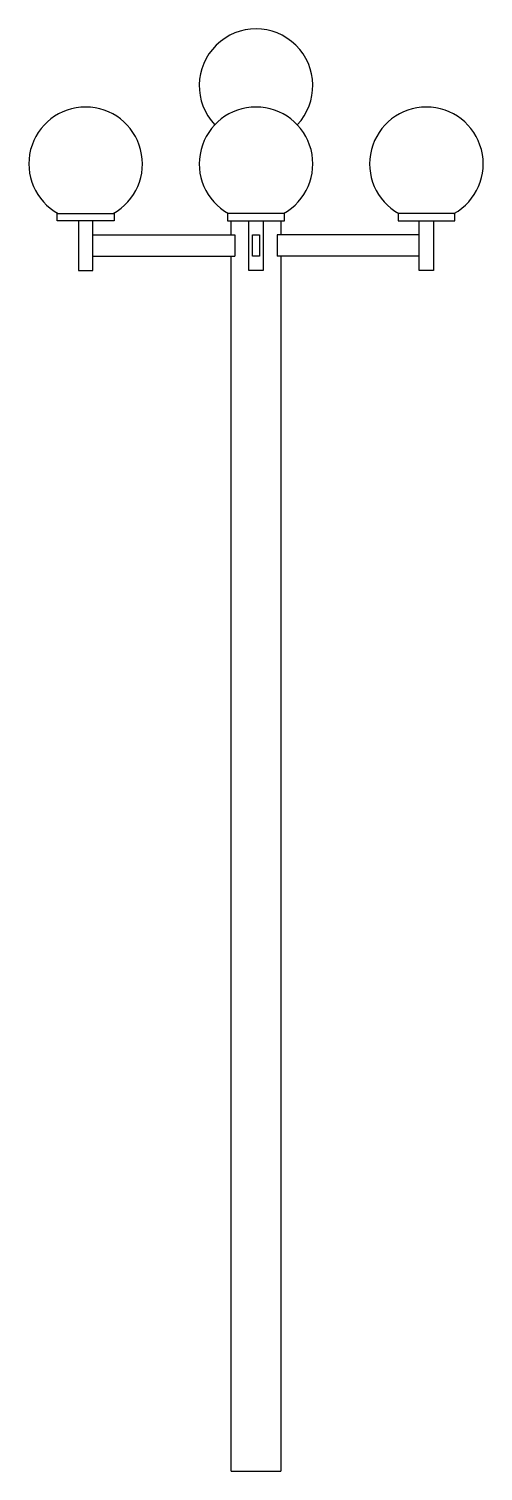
# Model space of a CAD drawing. Header units: millimetres. Extents: x -2868.69 to -2868.05, y 3742.37 to 3744.4.
import ezdxf

# ---------------------------------------------------------------- set-up
doc = ezdxf.new("R2010")
doc.units = ezdxf.units.MM
doc.header["$LTSCALE"] = 10
doc.layers.add('Ele_postes_luz', color=2, linetype='Continuous')

msp = doc.modelspace()

# ---------------------------------------------------------------- linework, layer by layer
at = {"layer": 'Ele_postes_luz'}
for p, q in [((-2868.6514, 3744.1255), (-2868.6514, 3744.1355)), ((-2868.6514, 3744.1355), (-2868.5714, 3744.1355)), ((-2868.5714, 3744.1355), (-2868.5714, 3744.1255)), ((-2868.4114, 3744.1355), (-2868.4114, 3744.1255)), ((-2868.3314, 3744.1355), (-2868.4114, 3744.1355)), ((-2868.3314, 3744.1255), (-2868.3314, 3744.1355)), ((-2868.1714, 3744.1355), (-2868.1714, 3744.1255)), ((-2868.0914, 3744.1355), (-2868.1714, 3744.1355)), ((-2868.0914, 3744.1255), (-2868.0914, 3744.1355)), ((-2868.5714, 3744.1255), (-2868.6514, 3744.1255)), ((-2868.6214, 3744.1255), (-2868.6214, 3744.0555)), ((-2868.6014, 3744.0555), (-2868.6014, 3744.1255)), ((-2868.4114, 3744.1255), (-2868.3314, 3744.1255)), ((-2868.4064, 3744.1055), (-2868.4064, 3744.1255)), ((-2868.3814, 3744.0555), (-2868.3814, 3744.1255)), ((-2868.3614, 3744.1255), (-2868.3614, 3744.0555)), ((-2868.3364, 3744.1255), (-2868.3364, 3744.1055)), ((-2868.1714, 3744.1255), (-2868.0914, 3744.1255)), ((-2868.1414, 3744.0555), (-2868.1414, 3744.1255)), ((-2868.1214, 3744.1255), (-2868.1214, 3744.0555)), ((-2868.6014, 3744.1055), (-2868.4014, 3744.1055)), ((-2868.4014, 3744.1055), (-2868.4014, 3744.0755)), ((-2868.3764, 3744.1055), (-2868.3664, 3744.1055)), ((-2868.3764, 3744.0755), (-2868.3764, 3744.1055)), ((-2868.3664, 3744.1055), (-2868.3664, 3744.0755)), ((-2868.1414, 3744.1055), (-2868.3414, 3744.1055)), ((-2868.3414, 3744.1055), (-2868.3414, 3744.0755)), ((-2868.6014, 3744.0755), (-2868.4014, 3744.0755)), ((-2868.4064, 3742.3655), (-2868.4064, 3744.0755)), ((-2868.3664, 3744.0755), (-2868.3764, 3744.0755)), ((-2868.1414, 3744.0755), (-2868.3414, 3744.0755)), ((-2868.3364, 3744.0755), (-2868.3364, 3742.3655)), ((-2868.6214, 3744.0555), (-2868.6014, 3744.0555)), ((-2868.3614, 3744.0555), (-2868.3814, 3744.0555)), ((-2868.1214, 3744.0555), (-2868.1414, 3744.0555)), ((-2868.4064, 3742.3655), (-2868.3364, 3742.3655))]:
    msp.add_line(p, q, dxfattribs=at)
for centre, start, end in [((-2868.3714, 3744.3155), 316.5675, 223.4325), ((-2868.6114, 3744.2055), 298.955, 241.045), ((-2868.3714, 3744.2055), 298.955, 241.045), ((-2868.1314, 3744.2055), 298.955, 241.045)]:
    msp.add_arc(centre, 0.08, start, end, dxfattribs=at)

doc.saveas('drawing.dxf')
